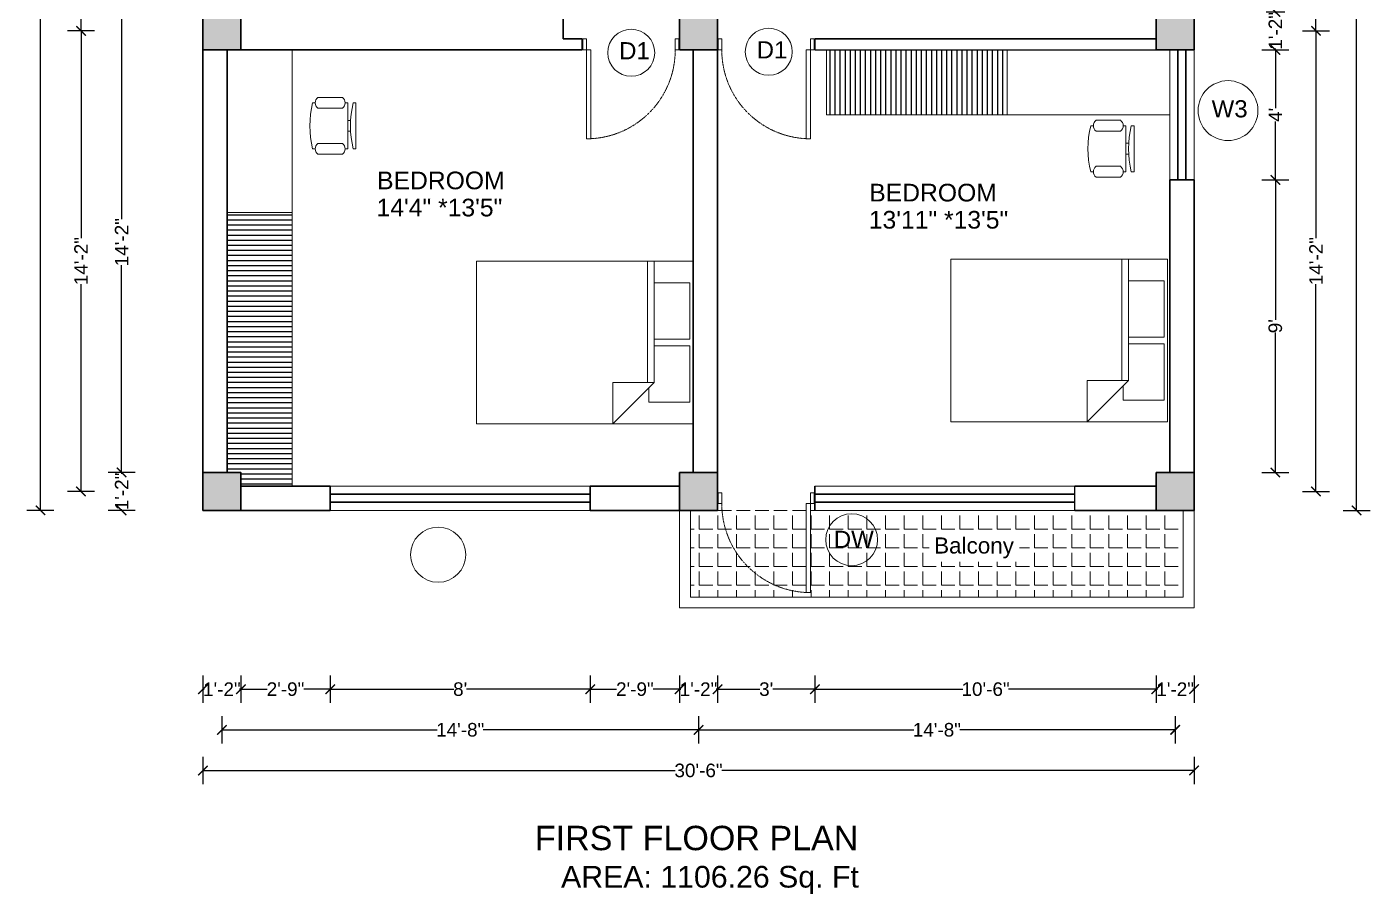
# Model space of a CAD drawing. Header units: inches. Extents: x 2970 to 17976, y 9207 to 14243.
# Drawn here: x 3697.9 to 4193.9, y 11953.7 to 12273.8 of the extents above; entities that cross this region are included whole.
import ezdxf

# ---------------------------------------------------------------- set-up
doc = ezdxf.new("R2010")
doc.units = ezdxf.units.IN
doc.header["$PDMODE"] = 34
doc.linetypes.add('HIDDEN4', pattern=[0.09375, 0.0625, -0.03125])
for name, color, linetype, lineweight in [('balcony', 212, 'Continuous', 13), ('DIMENSION', 134, 'Continuous', 15), ('furniture', 11, 'Continuous', 13), ('pillar', 40, 'Continuous', 30), ('TEXT', 30, 'Continuous', 13), ('TOP', 62, 'Continuous', 9), ('wall', 60, 'Continuous', 30), ('window section', 185, 'Continuous', 30), ('window sill', 103, 'Continuous', 13)]:
    doc.layers.add(name, color=color, linetype=linetype, lineweight=lineweight)
doc.styles.get("Standard").update_dxf_attribs({"font": 'arial.ttf'})
doc.dimstyles.get("Standard").update_dxf_attribs({"dimtxt": 5, "dimasz": 3.5, "dimexe": 5, "dimexo": 3, "dimgap": 0.09, "dimtad": 0, "dimdec": 0, "dimzin": 0, "dimdsep": 46, "dimlunit": 4, "dimtxsty": 'Standard', "dimblk": 'ARCHTICK', "dimcen": 0.09, "dimadec": 0, "dimazin": 0, "dimtfac": 1, "dimtdec": 0, "dimtofl": 0, "dimtmove": 0, "dimatfit": 3, "dimfxl": 5, "dimfxlon": 1, "dimtolj": 1, "dimtzin": 0, "dimarcsym": 0})

# ---------------------------------------------------------------- blocks, each defined once
blk = doc.blocks.new('pillar')
h = blk.add_hatch(color=256)
h.dxf.hatch_style = 1
h.paths.add_polyline_path([(2623.04, 2262.43), (2637.04, 2262.43), (2637.04, 2276.43), (2623.04, 2276.43)])
blk.add_lwpolyline([(2623.04, 2276.43), (2637.04, 2276.43), (2637.04, 2262.43), (2623.04, 2262.43)], close=True)
blk = doc.blocks.new('Bed - Queen')
at = {"linetype": 'Continuous'}
for p, q in [((0, -80.00003), (0, 0)), ((0, 0), (59.99999, 0)), ((59.99999, 0), (59.99999, -80.00003)), ((7.99999, -1.2), (28.79998, -1.2)), ((7.99999, -14.4), (7.99999, -1.2)), ((28.79998, -1.2), (28.79998, -14.4)), ((31.19999, -1.2), (51.99999, -1.2)), ((31.19999, -14.4), (31.19999, -1.2)), ((51.99999, -1.2), (51.99999, -16.4)), ((0, -14.4), (44.8, -14.4)), ((59.99999, -29.6), (44.8, -14.4)), ((44.8, -14.4), (44.8, -29.6)), ((44.8, -16.8), (0, -16.8)), ((51.99999, -16.4), (46.79936, -16.4)), ((44.8, -29.6), (59.99999, -29.6)), ((59.99999, -80.00003), (0, -80.00003))]:
    blk.add_line(p, q, dxfattribs=at)
blk = doc.blocks.new('Chair - Desk')
at = {"linetype": 'Continuous'}
for p, q in [((-8.5, 0), (-8.5, -1)), ((-8.5, 0), (8.5, 0)), ((8.5, 0), (8.5, -1)), ((-8.5, -3), (-8.5, -4)), ((-8.5, -3), (8.5, -3)), ((-2, -3), (-2, -1.9355)), ((2, -1.9576), (2, -3)), ((8.5, -3), (8.5, -4)), ((-10.5, -5), (-10.5, -14)), ((-6.5, -14), (-6.5, -5)), ((6.5, -5), (6.5, -14)), ((10.5, -14), (10.5, -5)), ((-8.5, -15), (-8.5, -16)), ((8.5, -15), (8.5, -16))]:
    blk.add_line(p, q, dxfattribs=at)
for centre, radius, start, end in [((-8.5, -6.5), 2.5, 36.8699, 143.1301), ((0, 34.625), 36.625, 256.5803, 283.4197), ((8.5, -6.5), 2.5, 36.8699, 143.1301), ((-8.5, -12.5), 2.5, 216.8699, 323.1301), ((8.5, -12.5), 2.5, 216.8699, 323.1301), ((0, 19.625), 36.625, 256.5803, 283.4197)]:
    blk.add_arc(centre, radius, start, end, dxfattribs=at)
blk = doc.blocks.new('A$C0CE462CD')
for p, q in [((860, 100), (860, 0)), ((860, 0), (894, 0))]:
    blk.add_line(p, q)
for points in [[(860, 100), (860, 920), (818, 920), (818, 100)], [(0, 10), (6, 10), (6, 90), (0, 90)], [(894, 10), (900, 10), (900, 90), (894, 90)]]:
    blk.add_lwpolyline(points, close=True)
for points in [[(6, 0), (40, 0), (40, 100), (6, 100)], [(6, 100), (6, 0)], [(860, 100), (894, 100), (894, 0)]]:
    blk.add_lwpolyline(points)
at = {"linetype": 'HIDDEN4'}
blk.add_arc((859, 102), 819, 92.8508, 180.1309, dxfattribs=at)
blk = doc.blocks.new('_ArchTick')
at = {"color": 0, "linetype": 'ByBlock', "const_width": 0.15}
blk.add_lwpolyline([(-0.5, -0.5), (0.5, 0.5)], dxfattribs=at)
blk = doc.blocks.new('*D241')
at = {"layer": 'Defpoints', "color": 0, "transparency": 16777216}
for p in [(3679.44, 4596.67), (3679.44, 4582.67), (3709.44, 4582.67)]:
    blk.add_point(p, dxfattribs=at)
at = {"layer": 'DIMENSION', "color": 0, "lineweight": -2, "transparency": 16777216}
for p, q in [((3704.44, 4596.67), (3714.44, 4596.67)), ((3709.44, 4596.67), (3709.44, 4596.17)), ((3709.44, 4582.67), (3709.44, 4583.17)), ((3704.44, 4582.67), (3714.44, 4582.67))]:
    blk.add_line(p, q, dxfattribs=at)
at = {"layer": 'DIMENSION', "color": 0, "lineweight": -2, "transparency": 16777216, "xscale": 3.5, "yscale": 3.5, "zscale": 3.5}
for p, rotation in [((3709.44, 4596.67), 90), ((3709.44, 4582.67), 270)]:
    blk.add_blockref('_ArchTick', p, dxfattribs=dict(at, rotation=rotation))
at = {"layer": 'DIMENSION', "color": 0, "transparency": 16777216, "insert": (3709.44, 4589.67), "char_height": 5, "attachment_point": 5, "rotation": 90}
blk.add_mtext('\\A1;1\'-2"', dxfattribs=at)
blk = doc.blocks.new('*D31')
at = {"layer": 'Defpoints', "color": 0, "transparency": 16777216}
for p in [(3679.44, 4582.67), (3679.44, 4534.67), (3709.44, 4534.67)]:
    blk.add_point(p, dxfattribs=at)
at = {"layer": 'DIMENSION', "color": 0, "lineweight": -2, "transparency": 16777216}
for p, q in [((3704.44, 4582.67), (3714.44, 4582.67)), ((3709.44, 4582.67), (3709.44, 4561.16)), ((3709.44, 4534.67), (3709.44, 4556.18)), ((3704.44, 4534.67), (3714.44, 4534.67))]:
    blk.add_line(p, q, dxfattribs=at)
at = {"layer": 'DIMENSION', "color": 0, "lineweight": -2, "transparency": 16777216, "xscale": 3.5, "yscale": 3.5, "zscale": 3.5}
for p, rotation in [((3709.44, 4582.67), 90), ((3709.44, 4534.67), 270)]:
    blk.add_blockref('_ArchTick', p, dxfattribs=dict(at, rotation=rotation))
at = {"layer": 'DIMENSION', "color": 0, "transparency": 16777216, "insert": (3709.44, 4558.67), "char_height": 5, "attachment_point": 5, "rotation": 90}
blk.add_mtext("\\A1;4'", dxfattribs=at)
blk = doc.blocks.new('*D32')
at = {"layer": 'Defpoints', "color": 0, "transparency": 16777216}
for p in [(3679.44, 4534.67), (3679.44, 4426.67), (3709.44, 4426.67)]:
    blk.add_point(p, dxfattribs=at)
at = {"layer": 'DIMENSION', "color": 0, "lineweight": -2, "transparency": 16777216}
for p, q in [((3704.44, 4534.67), (3714.44, 4534.67)), ((3709.44, 4534.67), (3709.44, 4483.06)), ((3709.44, 4426.67), (3709.44, 4478.28)), ((3704.44, 4426.67), (3714.44, 4426.67))]:
    blk.add_line(p, q, dxfattribs=at)
at = {"layer": 'DIMENSION', "color": 0, "lineweight": -2, "transparency": 16777216, "xscale": 3.5, "yscale": 3.5, "zscale": 3.5}
for p, rotation in [((3709.44, 4534.67), 90), ((3709.44, 4426.67), 270)]:
    blk.add_blockref('_ArchTick', p, dxfattribs=dict(at, rotation=rotation))
at = {"layer": 'DIMENSION', "color": 0, "transparency": 16777216, "insert": (3709.44, 4480.67), "char_height": 5, "attachment_point": 5, "rotation": 90}
blk.add_mtext("\\A1;9'", dxfattribs=at)
blk = doc.blocks.new('*D34')
at = {"layer": 'Defpoints', "color": 0, "transparency": 16777216}
for p in [(3313.44, 4596.67), (3283.44, 4426.67), (3313.44, 4426.67)]:
    blk.add_point(p, dxfattribs=at)
at = {"layer": 'DIMENSION', "color": 0, "lineweight": -2, "transparency": 16777216}
for p, q in [((3288.44, 4596.67), (3278.44, 4596.67)), ((3283.44, 4596.67), (3283.44, 4520.11)), ((3283.44, 4426.67), (3283.44, 4503.23)), ((3288.44, 4426.67), (3278.44, 4426.67))]:
    blk.add_line(p, q, dxfattribs=at)
at = {"layer": 'DIMENSION', "color": 0, "lineweight": -2, "transparency": 16777216, "xscale": 3.5, "yscale": 3.5, "zscale": 3.5}
for p, rotation in [((3283.44, 4596.67), 90), ((3283.44, 4426.67), 270)]:
    blk.add_blockref('_ArchTick', p, dxfattribs=dict(at, rotation=rotation))
at = {"layer": 'DIMENSION', "color": 0, "transparency": 16777216, "insert": (3283.44, 4511.67), "char_height": 5, "attachment_point": 5, "rotation": 90}
blk.add_mtext('\\A1;14\'-2"', dxfattribs=at)
blk = doc.blocks.new('*D35')
at = {"layer": 'Defpoints', "color": 0, "transparency": 16777216}
for p in [(3313.44, 4426.67), (3283.44, 4412.67), (3313.44, 4412.67)]:
    blk.add_point(p, dxfattribs=at)
at = {"layer": 'DIMENSION', "color": 0, "lineweight": -2, "transparency": 16777216}
for p, q in [((3288.44, 4426.67), (3278.44, 4426.67)), ((3283.44, 4426.67), (3283.44, 4426.17)), ((3288.44, 4412.67), (3278.44, 4412.67)), ((3283.44, 4412.67), (3283.44, 4413.17))]:
    blk.add_line(p, q, dxfattribs=at)
at = {"layer": 'DIMENSION', "color": 0, "lineweight": -2, "transparency": 16777216, "xscale": 3.5, "yscale": 3.5, "zscale": 3.5}
for p, rotation in [((3283.44, 4426.67), 90), ((3283.44, 4412.67), 270)]:
    blk.add_blockref('_ArchTick', p, dxfattribs=dict(at, rotation=rotation))
at = {"layer": 'DIMENSION', "color": 0, "transparency": 16777216, "insert": (3283.44, 4419.67), "char_height": 5, "attachment_point": 5, "rotation": 90}
blk.add_mtext('\\A1;1\'-2"', dxfattribs=at)
blk = doc.blocks.new('*D39')
at = {"layer": 'Defpoints', "color": 0, "transparency": 16777216}
for p in [(3679.44, 4752.67), (3679.44, 4589.67), (3724.44, 4589.67)]:
    blk.add_point(p, dxfattribs=at)
at = {"layer": 'DIMENSION', "color": 0, "lineweight": -2, "transparency": 16777216}
for p, q in [((3719.44, 4752.67), (3729.44, 4752.67)), ((3724.44, 4752.67), (3724.44, 4679.61)), ((3724.44, 4589.67), (3724.44, 4662.73)), ((3719.44, 4589.67), (3729.44, 4589.67))]:
    blk.add_line(p, q, dxfattribs=at)
at = {"layer": 'DIMENSION', "color": 0, "lineweight": -2, "transparency": 16777216, "xscale": 3.5, "yscale": 3.5, "zscale": 3.5}
for p, rotation in [((3724.44, 4752.67), 90), ((3724.44, 4589.67), 270)]:
    blk.add_blockref('_ArchTick', p, dxfattribs=dict(at, rotation=rotation))
at = {"layer": 'DIMENSION', "color": 0, "transparency": 16777216, "insert": (3724.44, 4671.17), "char_height": 5, "attachment_point": 5, "rotation": 90}
blk.add_mtext('\\A1;13\'-7"', dxfattribs=at)
blk = doc.blocks.new('*D40')
at = {"layer": 'Defpoints', "color": 0, "transparency": 16777216}
for p in [(3679.44, 4589.67), (3679.44, 4419.67), (3724.44, 4419.67)]:
    blk.add_point(p, dxfattribs=at)
at = {"layer": 'DIMENSION', "color": 0, "lineweight": -2, "transparency": 16777216}
for p, q in [((3719.44, 4589.67), (3729.44, 4589.67)), ((3724.44, 4589.67), (3724.44, 4513.11)), ((3724.44, 4419.67), (3724.44, 4496.23)), ((3719.44, 4419.67), (3729.44, 4419.67))]:
    blk.add_line(p, q, dxfattribs=at)
at = {"layer": 'DIMENSION', "color": 0, "lineweight": -2, "transparency": 16777216, "xscale": 3.5, "yscale": 3.5, "zscale": 3.5}
for p, rotation in [((3724.44, 4589.67), 90), ((3724.44, 4419.67), 270)]:
    blk.add_blockref('_ArchTick', p, dxfattribs=dict(at, rotation=rotation))
at = {"layer": 'DIMENSION', "color": 0, "transparency": 16777216, "insert": (3724.44, 4504.67), "char_height": 5, "attachment_point": 5, "rotation": 90}
blk.add_mtext('\\A1;14\'-2"', dxfattribs=at)
blk = doc.blocks.new('*D42')
at = {"layer": 'Defpoints', "color": 0, "transparency": 16777216}
for p in [(3313.44, 4752.67), (3268.44, 4589.67), (3313.44, 4589.67)]:
    blk.add_point(p, dxfattribs=at)
at = {"layer": 'DIMENSION', "color": 0, "lineweight": -2, "transparency": 16777216}
for p, q in [((3273.44, 4752.67), (3263.44, 4752.67)), ((3268.44, 4752.67), (3268.44, 4679.61)), ((3268.44, 4589.67), (3268.44, 4662.73)), ((3273.44, 4589.67), (3263.44, 4589.67))]:
    blk.add_line(p, q, dxfattribs=at)
at = {"layer": 'DIMENSION', "color": 0, "lineweight": -2, "transparency": 16777216, "xscale": 3.5, "yscale": 3.5, "zscale": 3.5}
for p, rotation in [((3268.44, 4752.67), 90), ((3268.44, 4589.67), 270)]:
    blk.add_blockref('_ArchTick', p, dxfattribs=dict(at, rotation=rotation))
at = {"layer": 'DIMENSION', "color": 0, "transparency": 16777216, "insert": (3268.44, 4671.17), "char_height": 5, "attachment_point": 5, "rotation": 90}
blk.add_mtext('\\A1;13\'-7"', dxfattribs=at)
blk = doc.blocks.new('*D43')
at = {"layer": 'Defpoints', "color": 0, "transparency": 16777216}
for p in [(3313.44, 4589.67), (3268.44, 4419.67), (3313.44, 4419.67)]:
    blk.add_point(p, dxfattribs=at)
at = {"layer": 'DIMENSION', "color": 0, "lineweight": -2, "transparency": 16777216}
for p, q in [((3273.44, 4589.67), (3263.44, 4589.67)), ((3268.44, 4589.67), (3268.44, 4513.11)), ((3268.44, 4419.67), (3268.44, 4496.23)), ((3273.44, 4419.67), (3263.44, 4419.67))]:
    blk.add_line(p, q, dxfattribs=at)
at = {"layer": 'DIMENSION', "color": 0, "lineweight": -2, "transparency": 16777216, "xscale": 3.5, "yscale": 3.5, "zscale": 3.5}
for p, rotation in [((3268.44, 4589.67), 90), ((3268.44, 4419.67), 270)]:
    blk.add_blockref('_ArchTick', p, dxfattribs=dict(at, rotation=rotation))
at = {"layer": 'DIMENSION', "color": 0, "transparency": 16777216, "insert": (3268.44, 4504.67), "char_height": 5, "attachment_point": 5, "rotation": 90}
blk.add_mtext('\\A1;14\'-2"', dxfattribs=at)
blk = doc.blocks.new('*D246')
at = {"layer": 'Defpoints', "color": 0, "transparency": 16777216}
for p in [(3679.44, 4929.67), (3679.44, 4412.67), (3739.44, 4412.67)]:
    blk.add_point(p, dxfattribs=at)
at = {"layer": 'DIMENSION', "color": 0, "lineweight": -2, "transparency": 16777216}
for p, q in [((3734.44, 4929.67), (3744.44, 4929.67)), ((3739.44, 4929.67), (3739.44, 4679.95)), ((3739.44, 4412.67), (3739.44, 4662.39)), ((3734.44, 4412.67), (3744.44, 4412.67))]:
    blk.add_line(p, q, dxfattribs=at)
at = {"layer": 'DIMENSION', "color": 0, "lineweight": -2, "transparency": 16777216, "xscale": 3.5, "yscale": 3.5, "zscale": 3.5}
for p, rotation in [((3739.44, 4929.67), 90), ((3739.44, 4412.67), 270)]:
    blk.add_blockref('_ArchTick', p, dxfattribs=dict(at, rotation=rotation))
at = {"layer": 'DIMENSION', "color": 0, "transparency": 16777216, "insert": (3739.44, 4671.17), "char_height": 5, "attachment_point": 5, "rotation": 90}
blk.add_mtext('\\A1;43\'-1"', dxfattribs=at)
blk = doc.blocks.new('*D44')
at = {"layer": 'Defpoints', "color": 0, "transparency": 16777216}
for p in [(3313.44, 4929.67), (3253.44, 4412.67), (3313.44, 4412.67)]:
    blk.add_point(p, dxfattribs=at)
at = {"layer": 'DIMENSION', "color": 0, "lineweight": -2, "transparency": 16777216}
for p, q in [((3258.44, 4929.67), (3248.44, 4929.67)), ((3253.44, 4929.67), (3253.44, 4679.95)), ((3253.44, 4412.67), (3253.44, 4662.39)), ((3258.44, 4412.67), (3248.44, 4412.67))]:
    blk.add_line(p, q, dxfattribs=at)
at = {"layer": 'DIMENSION', "color": 0, "lineweight": -2, "transparency": 16777216, "xscale": 3.5, "yscale": 3.5, "zscale": 3.5}
for p, rotation in [((3253.44, 4929.67), 90), ((3253.44, 4412.67), 270)]:
    blk.add_blockref('_ArchTick', p, dxfattribs=dict(at, rotation=rotation))
at = {"layer": 'DIMENSION', "color": 0, "transparency": 16777216, "insert": (3253.44, 4671.17), "char_height": 5, "attachment_point": 5, "rotation": 90}
blk.add_mtext('\\A1;43\'-1"', dxfattribs=at)
blk = doc.blocks.new('*D247')
at = {"layer": 'Defpoints', "color": 0, "transparency": 16777216}
for p in [(3313.44, 4396.11), (3327.44, 4396.11), (3327.44, 4346.67)]:
    blk.add_point(p, dxfattribs=at)
at = {"layer": 'DIMENSION', "color": 0, "lineweight": -2, "transparency": 16777216}
for p, q in [((3313.44, 4351.67), (3313.44, 4341.67)), ((3327.44, 4351.67), (3327.44, 4341.67)), ((3313.44, 4346.67), (3313.94, 4346.67)), ((3327.44, 4346.67), (3326.94, 4346.67))]:
    blk.add_line(p, q, dxfattribs=at)
at = {"layer": 'DIMENSION', "color": 0, "lineweight": -2, "transparency": 16777216, "xscale": 3.5, "yscale": 3.5, "zscale": 3.5, "rotation": 180}
blk.add_blockref('_ArchTick', (3313.44, 4346.67), dxfattribs=at)
at = {"layer": 'DIMENSION', "color": 0, "lineweight": -2, "transparency": 16777216, "xscale": 3.5, "yscale": 3.5, "zscale": 3.5}
blk.add_blockref('_ArchTick', (3327.44, 4346.67), dxfattribs=at)
at = {"layer": 'DIMENSION', "color": 0, "transparency": 16777216, "insert": (3320.44, 4346.67), "char_height": 5, "attachment_point": 5}
blk.add_mtext('\\A1;1\'-2"', dxfattribs=at)
blk = doc.blocks.new('*D248')
at = {"layer": 'Defpoints', "color": 0, "transparency": 16777216}
for p in [(3327.44, 4396.11), (3360.44, 4396.11), (3360.44, 4346.67)]:
    blk.add_point(p, dxfattribs=at)
at = {"layer": 'DIMENSION', "color": 0, "lineweight": -2, "transparency": 16777216}
for p, q in [((3327.44, 4351.67), (3327.44, 4341.67)), ((3360.44, 4351.67), (3360.44, 4341.67)), ((3327.44, 4346.67), (3337.16, 4346.67)), ((3360.44, 4346.67), (3350.72, 4346.67))]:
    blk.add_line(p, q, dxfattribs=at)
at = {"layer": 'DIMENSION', "color": 0, "lineweight": -2, "transparency": 16777216, "xscale": 3.5, "yscale": 3.5, "zscale": 3.5, "rotation": 180}
blk.add_blockref('_ArchTick', (3327.44, 4346.67), dxfattribs=at)
at = {"layer": 'DIMENSION', "color": 0, "lineweight": -2, "transparency": 16777216, "xscale": 3.5, "yscale": 3.5, "zscale": 3.5}
blk.add_blockref('_ArchTick', (3360.44, 4346.67), dxfattribs=at)
at = {"layer": 'DIMENSION', "color": 0, "transparency": 16777216, "insert": (3343.94, 4346.67), "char_height": 5, "attachment_point": 5}
blk.add_mtext('\\A1;2\'-9"', dxfattribs=at)
blk = doc.blocks.new('*D249')
at = {"layer": 'Defpoints', "color": 0, "transparency": 16777216}
for p in [(3360.44, 4396.11), (3456.44, 4396.11), (3456.44, 4346.67)]:
    blk.add_point(p, dxfattribs=at)
at = {"layer": 'DIMENSION', "color": 0, "lineweight": -2, "transparency": 16777216}
for p, q in [((3360.44, 4351.67), (3360.44, 4341.67)), ((3456.44, 4351.67), (3456.44, 4341.67)), ((3360.44, 4346.67), (3406.04, 4346.67)), ((3456.44, 4346.67), (3410.83, 4346.67))]:
    blk.add_line(p, q, dxfattribs=at)
at = {"layer": 'DIMENSION', "color": 0, "lineweight": -2, "transparency": 16777216, "xscale": 3.5, "yscale": 3.5, "zscale": 3.5, "rotation": 180}
blk.add_blockref('_ArchTick', (3360.44, 4346.67), dxfattribs=at)
at = {"layer": 'DIMENSION', "color": 0, "lineweight": -2, "transparency": 16777216, "xscale": 3.5, "yscale": 3.5, "zscale": 3.5}
blk.add_blockref('_ArchTick', (3456.44, 4346.67), dxfattribs=at)
at = {"layer": 'DIMENSION', "color": 0, "transparency": 16777216, "insert": (3408.44, 4346.67), "char_height": 5, "attachment_point": 5}
blk.add_mtext("\\A1;8'", dxfattribs=at)
blk = doc.blocks.new('*D250')
at = {"layer": 'Defpoints', "color": 0, "transparency": 16777216}
for p in [(3456.44, 4396.11), (3489.44, 4396.11), (3489.44, 4346.67)]:
    blk.add_point(p, dxfattribs=at)
at = {"layer": 'DIMENSION', "color": 0, "lineweight": -2, "transparency": 16777216}
for p, q in [((3456.44, 4351.67), (3456.44, 4341.67)), ((3489.44, 4351.67), (3489.44, 4341.67)), ((3456.44, 4346.67), (3466.16, 4346.67)), ((3489.44, 4346.67), (3479.72, 4346.67))]:
    blk.add_line(p, q, dxfattribs=at)
at = {"layer": 'DIMENSION', "color": 0, "lineweight": -2, "transparency": 16777216, "xscale": 3.5, "yscale": 3.5, "zscale": 3.5, "rotation": 180}
blk.add_blockref('_ArchTick', (3456.44, 4346.67), dxfattribs=at)
at = {"layer": 'DIMENSION', "color": 0, "lineweight": -2, "transparency": 16777216, "xscale": 3.5, "yscale": 3.5, "zscale": 3.5}
blk.add_blockref('_ArchTick', (3489.44, 4346.67), dxfattribs=at)
at = {"layer": 'DIMENSION', "color": 0, "transparency": 16777216, "insert": (3472.94, 4346.67), "char_height": 5, "attachment_point": 5}
blk.add_mtext('\\A1;2\'-9"', dxfattribs=at)
blk = doc.blocks.new('*D251')
at = {"layer": 'Defpoints', "color": 0, "transparency": 16777216}
for p in [(3489.44, 4396.11), (3503.44, 4396.11), (3503.44, 4346.67)]:
    blk.add_point(p, dxfattribs=at)
at = {"layer": 'DIMENSION', "color": 0, "lineweight": -2, "transparency": 16777216}
for p, q in [((3489.44, 4351.67), (3489.44, 4341.67)), ((3503.44, 4351.67), (3503.44, 4341.67)), ((3489.44, 4346.67), (3489.94, 4346.67)), ((3503.44, 4346.67), (3502.94, 4346.67))]:
    blk.add_line(p, q, dxfattribs=at)
at = {"layer": 'DIMENSION', "color": 0, "lineweight": -2, "transparency": 16777216, "xscale": 3.5, "yscale": 3.5, "zscale": 3.5, "rotation": 180}
blk.add_blockref('_ArchTick', (3489.44, 4346.67), dxfattribs=at)
at = {"layer": 'DIMENSION', "color": 0, "lineweight": -2, "transparency": 16777216, "xscale": 3.5, "yscale": 3.5, "zscale": 3.5}
blk.add_blockref('_ArchTick', (3503.44, 4346.67), dxfattribs=at)
at = {"layer": 'DIMENSION', "color": 0, "transparency": 16777216, "insert": (3496.44, 4346.67), "char_height": 5, "attachment_point": 5}
blk.add_mtext('\\A1;1\'-2"', dxfattribs=at)
blk = doc.blocks.new('*D252')
at = {"layer": 'Defpoints', "color": 0, "transparency": 16777216}
for p in [(3503.44, 4396.11), (3539.44, 4396.11), (3539.44, 4346.67)]:
    blk.add_point(p, dxfattribs=at)
at = {"layer": 'DIMENSION', "color": 0, "lineweight": -2, "transparency": 16777216}
for p, q in [((3503.44, 4351.67), (3503.44, 4341.67)), ((3539.44, 4351.67), (3539.44, 4341.67)), ((3503.44, 4346.67), (3519.05, 4346.67)), ((3539.44, 4346.67), (3523.83, 4346.67))]:
    blk.add_line(p, q, dxfattribs=at)
at = {"layer": 'DIMENSION', "color": 0, "lineweight": -2, "transparency": 16777216, "xscale": 3.5, "yscale": 3.5, "zscale": 3.5, "rotation": 180}
blk.add_blockref('_ArchTick', (3503.44, 4346.67), dxfattribs=at)
at = {"layer": 'DIMENSION', "color": 0, "lineweight": -2, "transparency": 16777216, "xscale": 3.5, "yscale": 3.5, "zscale": 3.5}
blk.add_blockref('_ArchTick', (3539.44, 4346.67), dxfattribs=at)
at = {"layer": 'DIMENSION', "color": 0, "transparency": 16777216, "insert": (3521.44, 4346.67), "char_height": 5, "attachment_point": 5}
blk.add_mtext("\\A1;3'", dxfattribs=at)
blk = doc.blocks.new('*D253')
at = {"layer": 'Defpoints', "color": 0, "transparency": 16777216}
for p in [(3539.44, 4396.11), (3665.44, 4396.11), (3665.44, 4346.67)]:
    blk.add_point(p, dxfattribs=at)
at = {"layer": 'DIMENSION', "color": 0, "lineweight": -2, "transparency": 16777216}
for p, q in [((3539.44, 4351.67), (3539.44, 4341.67)), ((3665.44, 4351.67), (3665.44, 4341.67)), ((3539.44, 4346.67), (3594, 4346.67)), ((3665.44, 4346.67), (3610.88, 4346.67))]:
    blk.add_line(p, q, dxfattribs=at)
at = {"layer": 'DIMENSION', "color": 0, "lineweight": -2, "transparency": 16777216, "xscale": 3.5, "yscale": 3.5, "zscale": 3.5, "rotation": 180}
blk.add_blockref('_ArchTick', (3539.44, 4346.67), dxfattribs=at)
at = {"layer": 'DIMENSION', "color": 0, "lineweight": -2, "transparency": 16777216, "xscale": 3.5, "yscale": 3.5, "zscale": 3.5}
blk.add_blockref('_ArchTick', (3665.44, 4346.67), dxfattribs=at)
at = {"layer": 'DIMENSION', "color": 0, "transparency": 16777216, "insert": (3602.44, 4346.67), "char_height": 5, "attachment_point": 5}
blk.add_mtext('\\A1;10\'-6"', dxfattribs=at)
blk = doc.blocks.new('*D254')
at = {"layer": 'Defpoints', "color": 0, "transparency": 16777216}
for p in [(3665.44, 4396.11), (3679.44, 4396.11), (3679.44, 4346.67)]:
    blk.add_point(p, dxfattribs=at)
at = {"layer": 'DIMENSION', "color": 0, "lineweight": -2, "transparency": 16777216}
for p, q in [((3665.44, 4351.67), (3665.44, 4341.67)), ((3679.44, 4351.67), (3679.44, 4341.67)), ((3665.44, 4346.67), (3665.94, 4346.67)), ((3679.44, 4346.67), (3678.94, 4346.67))]:
    blk.add_line(p, q, dxfattribs=at)
at = {"layer": 'DIMENSION', "color": 0, "lineweight": -2, "transparency": 16777216, "xscale": 3.5, "yscale": 3.5, "zscale": 3.5, "rotation": 180}
blk.add_blockref('_ArchTick', (3665.44, 4346.67), dxfattribs=at)
at = {"layer": 'DIMENSION', "color": 0, "lineweight": -2, "transparency": 16777216, "xscale": 3.5, "yscale": 3.5, "zscale": 3.5}
blk.add_blockref('_ArchTick', (3679.44, 4346.67), dxfattribs=at)
at = {"layer": 'DIMENSION', "color": 0, "transparency": 16777216, "insert": (3672.44, 4346.67), "char_height": 5, "attachment_point": 5}
blk.add_mtext('\\A1;1\'-2"', dxfattribs=at)
blk = doc.blocks.new('*D255')
at = {"layer": 'Defpoints', "color": 0, "transparency": 16777216}
for p in [(3320.44, 4411.11), (3496.44, 4411.11), (3496.44, 4331.67)]:
    blk.add_point(p, dxfattribs=at)
at = {"layer": 'DIMENSION', "color": 0, "lineweight": -2, "transparency": 16777216}
for p, q in [((3320.44, 4336.67), (3320.44, 4326.67)), ((3496.44, 4336.67), (3496.44, 4326.67)), ((3320.44, 4331.67), (3400, 4331.67)), ((3496.44, 4331.67), (3416.88, 4331.67))]:
    blk.add_line(p, q, dxfattribs=at)
at = {"layer": 'DIMENSION', "color": 0, "lineweight": -2, "transparency": 16777216, "xscale": 3.5, "yscale": 3.5, "zscale": 3.5, "rotation": 180}
blk.add_blockref('_ArchTick', (3320.44, 4331.67), dxfattribs=at)
at = {"layer": 'DIMENSION', "color": 0, "lineweight": -2, "transparency": 16777216, "xscale": 3.5, "yscale": 3.5, "zscale": 3.5}
blk.add_blockref('_ArchTick', (3496.44, 4331.67), dxfattribs=at)
at = {"layer": 'DIMENSION', "color": 0, "transparency": 16777216, "insert": (3408.44, 4331.67), "char_height": 5, "attachment_point": 5}
blk.add_mtext('\\A1;14\'-8"', dxfattribs=at)
blk = doc.blocks.new('*D256')
at = {"layer": 'Defpoints', "color": 0, "transparency": 16777216}
for p in [(3496.44, 4411.11), (3672.44, 4411.11), (3672.44, 4331.67)]:
    blk.add_point(p, dxfattribs=at)
at = {"layer": 'DIMENSION', "color": 0, "lineweight": -2, "transparency": 16777216}
for p, q in [((3496.44, 4336.67), (3496.44, 4326.67)), ((3672.44, 4336.67), (3672.44, 4326.67)), ((3496.44, 4331.67), (3576, 4331.67)), ((3672.44, 4331.67), (3592.88, 4331.67))]:
    blk.add_line(p, q, dxfattribs=at)
at = {"layer": 'DIMENSION', "color": 0, "lineweight": -2, "transparency": 16777216, "xscale": 3.5, "yscale": 3.5, "zscale": 3.5, "rotation": 180}
blk.add_blockref('_ArchTick', (3496.44, 4331.67), dxfattribs=at)
at = {"layer": 'DIMENSION', "color": 0, "lineweight": -2, "transparency": 16777216, "xscale": 3.5, "yscale": 3.5, "zscale": 3.5}
blk.add_blockref('_ArchTick', (3672.44, 4331.67), dxfattribs=at)
at = {"layer": 'DIMENSION', "color": 0, "transparency": 16777216, "insert": (3584.44, 4331.67), "char_height": 5, "attachment_point": 5}
blk.add_mtext('\\A1;14\'-8"', dxfattribs=at)
blk = doc.blocks.new('*D257')
at = {"layer": 'Defpoints', "color": 0, "transparency": 16777216}
for p in [(3313.44, 4426.11), (3679.44, 4426.11), (3679.44, 4316.67)]:
    blk.add_point(p, dxfattribs=at)
at = {"layer": 'DIMENSION', "color": 0, "lineweight": -2, "transparency": 16777216}
for p, q in [((3313.44, 4321.67), (3313.44, 4311.67)), ((3679.44, 4321.67), (3679.44, 4311.67)), ((3313.44, 4316.67), (3487.76, 4316.67)), ((3679.44, 4316.67), (3505.11, 4316.67))]:
    blk.add_line(p, q, dxfattribs=at)
at = {"layer": 'DIMENSION', "color": 0, "lineweight": -2, "transparency": 16777216, "xscale": 3.5, "yscale": 3.5, "zscale": 3.5, "rotation": 180}
blk.add_blockref('_ArchTick', (3313.44, 4316.67), dxfattribs=at)
at = {"layer": 'DIMENSION', "color": 0, "lineweight": -2, "transparency": 16777216, "xscale": 3.5, "yscale": 3.5, "zscale": 3.5}
blk.add_blockref('_ArchTick', (3679.44, 4316.67), dxfattribs=at)
at = {"layer": 'DIMENSION', "color": 0, "transparency": 16777216, "insert": (3496.44, 4316.67), "char_height": 5, "attachment_point": 5}
blk.add_mtext('\\A1;30\'-6"', dxfattribs=at)
blk = doc.blocks.new('first floor plan')
at = {"transparency": 33554495}
h = blk.add_hatch(dxfattribs=at)
h.set_pattern_fill('ANSI31', color=256, scale=15, angle=45)
h.set_pattern_definition([(90, (-44.2478, 2675.5697), (-1.875, 0), [])])
h.paths.add_polyline_path([(3539.44, 4582.67), (3539.44, 4583.07), (3539.2, 4583.07), (3539.2, 4586.27), (3539.44, 4586.67), (3539.44, 4582.67), (3610.44, 4582.67), (3610.44, 4558.67), (3543.74, 4558.67), (3543.74, 4582.67)])
h = blk.add_hatch(dxfattribs=at)
h.set_pattern_fill('ANSI31', color=256, scale=15, angle=135)
h.set_pattern_definition([(180, (690.3942, 2653.2391), (-1e-16, -1.875), [])])
h.paths.add_polyline_path([(3322.44, 4426.67), (3327.44, 4426.67), (3327.44, 4421.67), (3346.44, 4421.67), (3346.44, 4522.67), (3322.44, 4522.67)])
at = {"layer": 'TOP', "transparency": 33554483}
h = blk.add_hatch(dxfattribs=at)
h.set_pattern_fill('ANGLE', color=256, scale=25)
h.set_pattern_definition([(0, (-288.805, 2848.4076), (0, 6.875), [5, -1.875]), (90, (-288.805, 2848.4076), (-6.875, 4e-16), [5, -1.875])])
h.paths.add_polyline_path([(3675.44, 4412.67), (3493.44, 4412.67), (3493.44, 4380.67), (3675.44, 4380.67)])
h.paths.add_polyline_path([(3614.99, 4393.67), (3581.55, 4393.67), (3581.55, 4404.03), (3614.99, 4404.03)], flags=16)
for p, q in [((3453.44, 4582.67), (3453.44, 4586.67)), ((3539.44, 4586.67), (3539.44, 4582.67)), ((3539.44, 4582.67), (3665.44, 4582.67)), ((3635.44, 4412.67), (3635.44, 4421.67))]:
    blk.add_line(p, q)
at = {"layer": 'balcony'}
for p, q in [((3489.44, 4412.67), (3489.44, 4376.67)), ((3493.44, 4412.67), (3493.44, 4380.67)), ((3675.44, 4412.67), (3675.44, 4380.67)), ((3679.44, 4412.67), (3679.44, 4376.67)), ((3493.44, 4380.67), (3675.44, 4380.67)), ((3489.44, 4376.67), (3679.44, 4376.67))]:
    blk.add_line(p, q, dxfattribs=at)
at = {"layer": 'furniture'}
for p, q in [((3346.44, 4582.67), (3346.44, 4421.67)), ((3543.74, 4582.5), (3543.74, 4558.67)), ((3610.44, 4558.67), (3610.44, 4582.67)), ((3543.74, 4558.67), (3670.44, 4558.67)), ((3322.44, 4522.67), (3346.44, 4522.67))]:
    blk.add_line(p, q, dxfattribs=at)
at = {"layer": 'TEXT'}
for centre, radius in [((3471.58, 4581.59), 8.68), ((3522.37, 4581.94), 8.68), ((3691.96, 4560.24), 11.05), ((3552.98, 4401.84), 9.58), ((3400.31, 4396.32), 10.18)]:
    blk.add_circle(centre, radius, dxfattribs=at)
at = {"layer": 'wall'}
for p, q in [((3446.44, 4621.67), (3446.44, 4586.67)), ((3313.44, 4582.67), (3313.44, 4596.67)), ((3446.44, 4586.67), (3453.44, 4586.67)), ((3539.44, 4586.67), (3665.44, 4586.67)), ((3313.44, 4582.67), (3313.44, 4426.67)), ((3322.44, 4582.67), (3322.44, 4426.67)), ((3327.44, 4582.67), (3453.44, 4582.67)), ((3494.44, 4426.67), (3494.44, 4582.67)), ((3503.44, 4426.67), (3503.44, 4582.67)), ((3670.44, 4426.67), (3670.44, 4534.67)), ((3670.44, 4426.67), (3670.44, 4534.67)), ((3679.44, 4534.67), (3670.44, 4534.67)), ((3679.44, 4426.67), (3679.44, 4534.67)), ((3327.44, 4421.67), (3360.44, 4421.67)), ((3360.44, 4412.67), (3360.44, 4421.67)), ((3456.44, 4421.67), (3489.44, 4421.67)), ((3456.44, 4421.67), (3456.44, 4412.67)), ((3539.44, 4412.67), (3539.44, 4421.67)), ((3635.44, 4421.67), (3665.44, 4421.67)), ((3327.44, 4412.67), (3360.44, 4412.67)), ((3456.44, 4412.67), (3489.44, 4412.67)), ((3635.44, 4412.67), (3665.44, 4412.67))]:
    blk.add_line(p, q, dxfattribs=at)
at = {"layer": 'window section'}
for p, q in [((3673.44, 4534.67), (3673.44, 4582.67)), ((3676.44, 4534.67), (3676.44, 4582.67)), ((3360.44, 4418.67), (3456.44, 4418.67)), ((3360.44, 4415.67), (3456.44, 4415.67)), ((3539.44, 4418.67), (3635.44, 4418.67)), ((3539.44, 4415.67), (3635.44, 4415.67))]:
    blk.add_line(p, q, dxfattribs=at)
at = {"layer": 'window sill'}
for p, q in [((3670.44, 4534.67), (3670.44, 4582.67)), ((3679.44, 4534.67), (3679.44, 4582.67)), ((3360.44, 4421.67), (3456.44, 4421.67)), ((3539.44, 4421.67), (3635.44, 4421.67)), ((3360.44, 4412.67), (3456.44, 4412.67)), ((3539.44, 4412.67), (3635.44, 4412.67))]:
    blk.add_line(p, q, dxfattribs=at)
at = {"layer": 'furniture', "yscale": 0.04000000000000026, "zscale": 0.04000000000000026}
for p, xscale, rotation in [((3489.44, 4586.67), 0.04000000000000026, 179.9999999999998), ((3503.44, 4586.67), -0.04000000000000026, 180), ((3503.44, 4419.17), -0.04000000000000026, 180)]:
    blk.add_blockref('A$C0CE462CD', p, dxfattribs=dict(at, xscale=xscale, rotation=rotation))
at = {"layer": 'furniture', "rotation": 270}
for name, p in [('Chair - Desk', (3369.93, 4554.6)), ('Chair - Desk', (3657.25, 4546.17)), ('Bed - Queen', (3494.44, 4504.67)), ('Bed - Queen', (3669.6, 4505.36))]:
    blk.add_blockref(name, p, dxfattribs=at)
at = {"layer": 'pillar'}
for p in [(690.39, 2320.24), (866.39, 2320.24), (1042.39, 2320.24), (690.39, 2150.24), (866.39, 2150.24), (1042.39, 2150.24)]:
    blk.add_blockref('pillar', p, dxfattribs=at)
at = {"layer": 'TEXT', "attachment_point": 1}
for s, width, gutter_width, heights, insert, char_height in [('D1', 8.081, 6.61, [4.76], (3467.12, 4585.5), 6.348), ('D1', 8.081, 6.61, [4.76], (3517.91, 4585.84), 6.348), ('W3', 8.081, 6.61, [4.76], (3685.9, 4564.08), 6.348), ('BEDROOM', 54.2598, 20.39, [0], (3377.76, 4537.73), 6.523), ('BEDROOM', 54.2598, 20.39, [0], (3559.5, 4533.23), 6.523), ('14\'4" *13\'5"', 54.2598, 20.39, [0], (3377.57, 4527.71), 6.5234), ('13\'11" *13\'5"', 54.2598, 20.39, [0], (3559.32, 4523.21), 6.5234), ('DW', 8.081, 6.61, [4.76], (3546.39, 4405.16), 6.348), ('\\pxqc;Balcony', 46.9598, 18.53, [0], (3574.7, 4402.69), 5.9308), ('FIRST FLOOR PLAN', 140.8605, 12.5, [0], (3436.01, 4296.25), 9), ('AREA: 1106.26 Sq. Ft', 121.0159, 12.5, [0], (3445.69, 4281.45), 8)]:
    blk.add_mtext_dynamic_manual_height_columns(s, width=width, gutter_width=gutter_width, heights=heights, dxfattribs=dict(at, insert=insert, char_height=char_height))
at = {"layer": 'DIMENSION'}
for p1, p2, distance, picture, middle in [((3313.44, 4929.67), (3313.44, 4412.67), -60, '*D44', (3253.44, 4671.17)), ((3679.44, 4929.67), (3679.44, 4412.67), 60, '*D246', (3739.44, 4671.17)), ((3313.44, 4426.11), (3679.44, 4426.11), -109.44, '*D257', (3496.44, 4316.67)), ((3320.44, 4411.11), (3496.44, 4411.11), -79.44, '*D255', (3408.44, 4331.67)), ((3313.44, 4396.11), (3327.44, 4396.11), -49.44, '*D247', (3320.44, 4346.67))]:
    dim = blk.add_aligned_dim(p1=p1, p2=p2, distance=distance, dimstyle='Standard', dxfattribs=at)
    dim.commit()
    dim.dimension.update_dxf_attribs({"geometry": picture, "text_midpoint": middle})
for base, p1, p2, angle, picture, middle in [((3268.44, 4589.67), (3313.44, 4752.67), (3313.44, 4589.67), 90, '*D42', (3268.44, 4671.17)), ((3283.44, 4426.67), (3313.44, 4596.67), (3313.44, 4426.67), 90, '*D34', (3283.44, 4511.67)), ((3268.44, 4419.67), (3313.44, 4589.67), (3313.44, 4419.67), 90, '*D43', (3268.44, 4504.67)), ((3283.44, 4412.67), (3313.44, 4426.67), (3313.44, 4412.67), 90, '*D35', (3283.44, 4419.67)), ((3672.44, 4331.67), (3496.44, 4411.11), (3672.44, 4411.11), 180, '*D256', (3584.44, 4331.67)), ((3360.44, 4346.67), (3327.44, 4396.11), (3360.44, 4396.11), 180, '*D248', (3343.94, 4346.67)), ((3456.44, 4346.67), (3360.44, 4396.11), (3456.44, 4396.11), 180, '*D249', (3408.44, 4346.67)), ((3489.44, 4346.67), (3456.44, 4396.11), (3489.44, 4396.11), 180, '*D250', (3472.94, 4346.67)), ((3503.44, 4346.67), (3489.44, 4396.11), (3503.44, 4396.11), 180, '*D251', (3496.44, 4346.67)), ((3539.44, 4346.67), (3503.44, 4396.11), (3539.44, 4396.11), 180, '*D252', (3521.44, 4346.67)), ((3665.44, 4346.67), (3539.44, 4396.11), (3665.44, 4396.11), 180, '*D253', (3602.44, 4346.67))]:
    dim = blk.add_linear_dim(base=base, p1=p1, p2=p2, angle=angle, dimstyle='Standard', dxfattribs=at)
    dim.commit()
    dim.dimension.update_dxf_attribs({"geometry": picture, "text_midpoint": middle})
for base, p1, p2, angle, picture, middle in [((3724.44, 4589.67), (3679.44, 4752.67), (3679.44, 4589.67), 90, '*D39', (3724.44, 4671.17)), ((3709.44, 4582.67), (3679.44, 4596.67), (3679.44, 4582.67), 90, '*D241', (3709.44, 4589.67)), ((3724.44, 4419.67), (3679.44, 4589.67), (3679.44, 4419.67), 90, '*D40', (3724.44, 4504.67)), ((3709.44, 4534.67), (3679.44, 4582.67), (3679.44, 4534.67), 90, '*D31', (3709.44, 4558.67)), ((3709.44, 4426.67), (3679.44, 4534.67), (3679.44, 4426.67), 90, '*D32', (3709.44, 4480.67)), ((3679.44, 4346.67), (3665.44, 4396.11), (3679.44, 4396.11), 180, '*D254', (3672.44, 4346.67))]:
    dim = blk.add_linear_dim(base=base, p1=p1, p2=p2, angle=angle, dimstyle='Standard', override={"dimtmove": 1}, dxfattribs=at)
    dim.commit()
    dim.dimension.update_dxf_attribs({"geometry": picture, "text_midpoint": middle})

msp = doc.modelspace()

# ---------------------------------------------------------------- block references
msp.add_blockref('first floor plan', (449.47, 7682.67))

doc.saveas('drawing.dxf')
